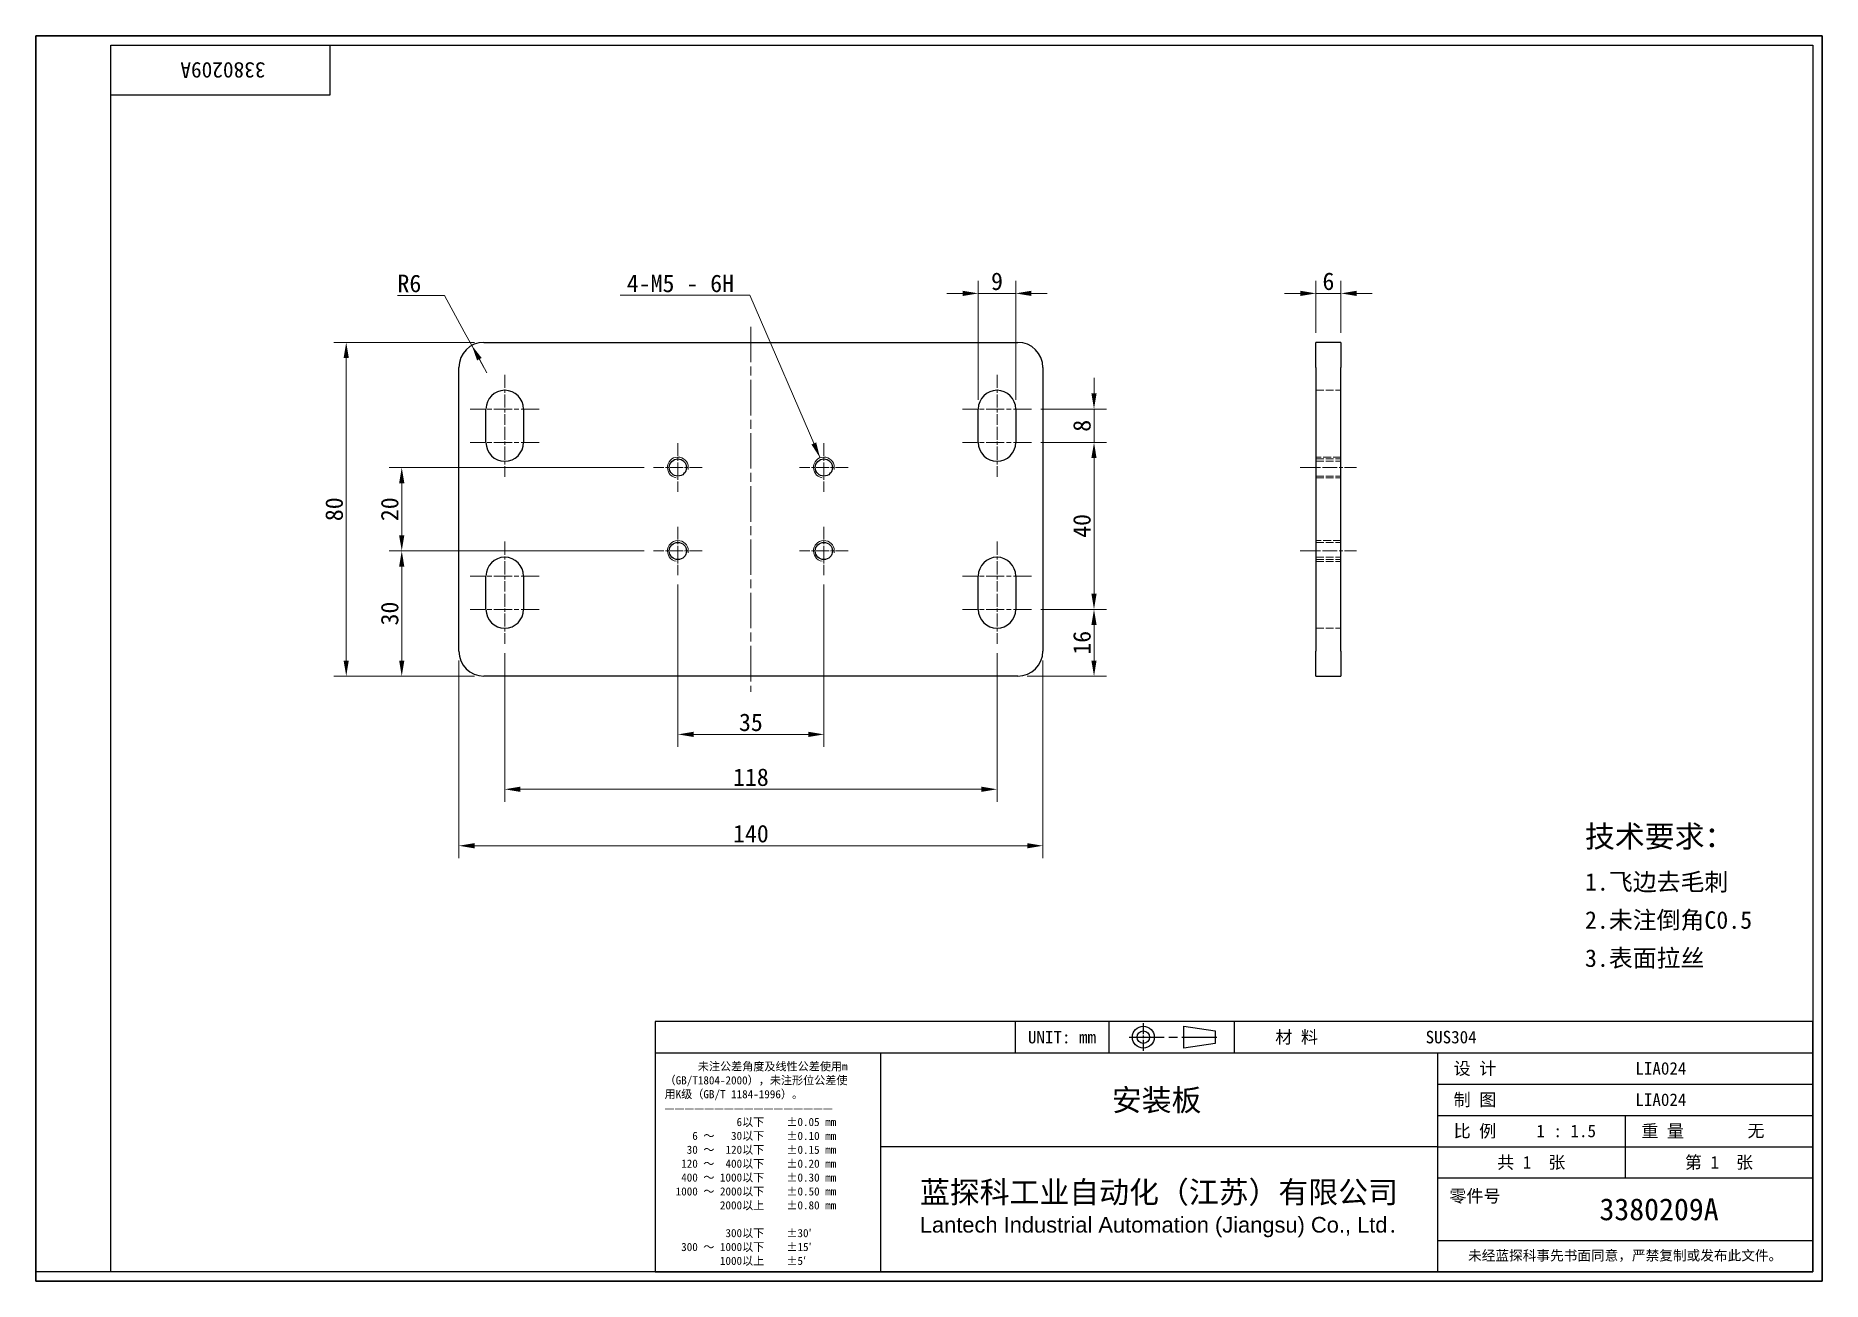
# Model space of a CAD drawing. Header units: millimetres. Extents: x 9 to 437, y 8 to 307.
import ezdxf
from ezdxf.enums import TextEntityAlignment as Align

# ---------------------------------------------------------------- set-up
doc = ezdxf.new("R2010")
doc.units = ezdxf.units.MM
doc.header["$LTSCALE"] = 1.5
doc.linetypes.add('CHAIN', pattern=[0.3543, 0.2362, -0.0295, 0.0591, -0.0295])
doc.linetypes.add('DASHED', pattern=[0.2067, 0.1654, -0.0413])
for name, color, linetype, lineweight in [('1', 7, 'Continuous', 18), ('可见 (ISO)', 7, 'Continuous', 25), ('可见窄的 (ISO)', 7, 'Continuous', 18), ('图框 (ISO)', 7, 'Continuous', 35), ('标题 (ISO)', 7, 'Continuous', 25)]:
    doc.layers.add(name, color=color, linetype=linetype, lineweight=lineweight)
for name, color, linetype, lineweight, true_color in [('中心标记 (ISO)', 1, 'CHAIN', 18, 0xff0000), ('中心线 (ISO)', 1, 'CHAIN', 18, 0xff0000), ('尺寸 (ISO)', 7, 'Continuous', 18, 0x008000), ('符号 (ISO)', 7, 'Continuous', 18, 0x008000), ('隐藏 (ISO)', 5, 'DASHED', 18, 0x0000ff)]:
    doc.layers.add(name, color=color, linetype=linetype, lineweight=lineweight, true_color=true_color)
doc.styles.add('文本样式164', font='SimSun.ttf')
doc.styles.add('文本样式165', font='SimSun.ttf')
doc.styles.add('文本样式74', font='SimSun.ttf')
doc.styles.add('最新国标', font='simfang.ttf')
doc.styles.add('注释文本 (ISO)', font='simfang.ttf')
doc.dimstyles.new('默认 (GB)', dxfattribs={"dimscale": 1.5, "dimtxt": 2.8, "dimasz": 2.5, "dimexe": 2, "dimexo": 1.5, "dimgap": 0.5, "dimtad": 1, "dimtoh": 1, "dimdsep": 46, "dimtxsty": '最新国标', "dimcen": 0.09, "dimdle": 10, "dimclrd": 256, "dimclre": 256, "dimclrt": 256, "dimaunit": 1, "dimadec": 3, "dimazin": 2, "dimtfac": 0.535714, "dimtdec": 3, "dimtmove": 0, "dimatfit": 3, "dimfxl": 0, "dimtolj": 1, "dimlwd": -1, "dimlwe": -1, "dimarcsym": 0})
doc.dimstyles.new('默认 (GB)$7', dxfattribs={"dimscale": 1.5, "dimtxt": 2.8, "dimasz": 2.5, "dimexe": 2, "dimexo": 1.5, "dimgap": 0.5, "dimtad": 1, "dimtoh": 1, "dimdsep": 46, "dimtxsty": '最新国标', "dimcen": 0.09, "dimdle": 10, "dimclrd": 256, "dimclre": 256, "dimclrt": 256, "dimaunit": 1, "dimadec": 3, "dimazin": 2, "dimtfac": 0.535714, "dimtdec": 3, "dimtmove": 0, "dimatfit": 3, "dimfxl": 0, "dimtolj": 1, "dimlwd": -1, "dimlwe": -1, "dimarcsym": 0})

# ---------------------------------------------------------------- blocks, each defined once
blk = doc.blocks.new('图框 最新国标')
at = {"layer": '图框 (ISO)'}
for p, q in [((6, 7), (6, 204.5)), ((6, 204.5), (291.5, 204.5)), ((291.5, 204.5), (291.5, 5.5)), ((6, 7), (6, 5.5)), ((6, 7), (6, 5.5)), ((291.5, 5.5), (6, 5.5))]:
    blk.add_line(p, q, dxfattribs=at)
at = {"layer": '图框 (ISO)', "color": 7, "linetype": 'Continuous', "lineweight": 25}
for p, q in [((18, 203), (290, 203)), ((18, 7), (18, 203)), ((18, 203), (290, 203)), ((53, 203), (53, 195)), ((290, 203), (290, 7)), ((290, 203), (290, 7)), ((53, 195), (18, 195)), ((290, 7), (6, 7)), ((290, 7), (18, 7))]:
    blk.add_line(p, q, dxfattribs=at)
at = {"layer": '图框 (ISO)', "style": '文本样式74'}
blk.add_attdef('零件代号_001', (42.72, 200.25), '', height=2.5, rotation=180, dxfattribs=at)
blk = doc.blocks.new('标题栏 最新国标')
at = {"layer": '标题 (ISO)'}
for p, q in [((381.98, -183.84), (196.98, -183.84)), ((196.98, -183.84), (196.98, -223.84)), ((254.48, -183.84), (254.48, -188.84)), ((269.48, -183.84), (269.48, -188.84)), ((281.48, -188.09), (281.48, -184.59)), ((281.48, -184.59), (286.48, -185.34)), ((286.48, -185.34), (286.48, -187.34)), ((289.48, -183.84), (289.48, -188.84)), ((381.98, -223.84), (381.98, -183.84)), ((383.48, -183.84), (383.48, -225.34)), ((286.48, -187.34), (281.48, -188.09)), ((196.98, -188.84), (381.98, -188.84)), ((232.98, -188.84), (232.98, -223.84)), ((321.98, -188.84), (321.98, -223.84)), ((321.98, -193.84), (381.98, -193.84)), ((321.98, -198.84), (381.98, -198.84)), ((351.98, -198.84), (351.98, -208.84)), ((321.98, -203.84), (232.98, -203.84)), ((321.98, -203.84), (381.98, -203.84)), ((321.98, -208.84), (381.98, -208.84)), ((321.98, -218.84), (381.98, -218.84)), ((196.98, -223.84), (381.98, -223.84)), ((383.48, -225.34), (196.98, -225.34))]:
    blk.add_line(p, q, dxfattribs=at)
at = {"layer": '标题 (ISO)', "linetype": 'CHAIN', "ltscale": 5.000333}
blk.add_line((274.98, -184.09), (274.98, -188.59), dxfattribs=at)
at = {"layer": '标题 (ISO)', "linetype": 'CHAIN', "ltscale": 15.834605}
blk.add_line((272.73, -186.34), (286.98, -186.34), dxfattribs=at)
at = {"layer": '标题 (ISO)'}
for radius in [1.75, 1]:
    blk.add_circle((274.98, -186.34), radius, dxfattribs=at)
at = {"layer": '1', "style": '文本样式164'}
for s, p in [('UNIT: mm', (261.98, -186.34)), ('材 料', (299.48, -186.34)), ('设 计', (327.98, -191.34)), ('制 图', (327.98, -196.34)), ('比 例', (327.98, -201.34)), ('重 量', (357.98, -201.34)), ('共 1  张', (336.98, -206.34)), ('第 1  张', (366.98, -206.34))]:
    blk.add_text(s, height=2, dxfattribs=at).set_placement(p, align=Align.MIDDLE_CENTER)
at = {"layer": '标题 (ISO)', "style": '注释文本 (ISO)'}
for s, insert, char_height, attachment_point, line_spacing_factor in [('\\fSimSun|b0|i0;{\\H1.3000;      未注公差角度及线性公差使用m\\P}\\fSimSun|b0|i0;{\\H1.3000;（GB/T1804-2000），未注形位公差使\\P}\\fSimSun|b0|i0;{\\H1.3000;用K级（GB/T 1184-1996）。\\P}\\fSimSun|b0|i0;{\\H1.3000;—————————————————\\P}\\fSimSun|b0|i0;{\\H1.3000;             6以下    ±0.05 mm\\P}\\fSimSun|b0|i0;{\\H1.3000;     6 ～   30以下    ±0.10 mm\\P}\\fSimSun|b0|i0;{\\H1.3000;    30 ～  120以下    ±0.15 mm\\P}\\fSimSun|b0|i0;{\\H1.3000;   120 ～  400以下    ±0.20 mm\\P}\\fSimSun|b0|i0;{\\H1.3000;   400 ～ 1000以下    ±0.30 mm\\P}\\fSimSun|b0|i0;{\\H1.3000;  1000 ～ 2000以下    ±0.50 mm\\P}\\fSimSun|b0|i0;{\\H1.3000;          2000以上    ±0.80 mm\\P}\\fSimSun|b0|i0;{\\H1.3000;\\P}\\fSimSun|b0|i0;{\\H1.3000;           300以下    ±30′\\P}\\fSimSun|b0|i0;{\\H1.3000;   300 ～ 1000以下    ±15′\\P}\\fSimSun|b0|i0;{\\H1.3000;          1000以上    ±5′}', (198.48, -206.63), 1.3, 4, 1.023913), ('{\\fMicrosoft YaHei|b0|i0|c134|p34;\\H1.75x;蓝探科工业自动化（江苏）有限公司\\P\\fArial|b0|i0|c0|p34;\\H0.71429x;Lantech Industrial Automation (Jiangsu) Co., Ltd\\fFangSong|b0|i0|c134|p49;.\\H1.15195x; }', (277.48, -213.84), 2, 5, 0.978695)]:
    blk.add_mtext(s, dxfattribs=dict(at, insert=insert, char_height=char_height, attachment_point=attachment_point, line_spacing_factor=line_spacing_factor))
at = {"layer": '标题 (ISO)', "attachment_point": 5, "style": '注释文本 (ISO)'}
for s, insert, char_height in [('\\fFangSong|b0|i0;零件号', (327.98, -211.84), 2), ('\\fSimSun|b0|i0;{\\H1.6000;未经蓝探科事先书面同意，严禁复制或发布此文件。}', (351.98, -221.34), 1.6)]:
    blk.add_mtext(s, dxfattribs=dict(at, insert=insert, char_height=char_height))
at = {"layer": '标题 (ISO)'}
for tag, p, height, style in [('材料_001', (320.09, -187.33), 2, '注释文本 (ISO)'), ('设计人_001', (353.61, -192.33), 2, '注释文本 (ISO)'), ('库存编号_001', (269.94, -198.13), 3.5, '文本样式165'), ('设计人_001', (353.61, -197.33), 2, '注释文本 (ISO)'), ('视图比例_001', (337.8, -202.33), 2, '注释文本 (ISO)'), ('质量\\P3;_001', (371.53, -202.3), 2, '注释文本 (ISO)'), ('零件代号_001', (347.87, -215.59), 3.5, '文本样式165')]:
    blk.add_attdef(tag, p, '', height=height, dxfattribs=dict(at, style=style))
blk = doc.blocks.new('*D5')
at = {"layer": 'Defpoints', "color": 0, "transparency": 16777216}
for p in [(162.93, 177.45), (197.93, 177.45), (197.93, 139.31)]:
    blk.add_point(p, dxfattribs=at)
at = {"layer": '尺寸 (ISO)', "color": 116, "true_color": 0x00803f, "transparency": 16777216}
for p, q in [((162.93, 175.2), (162.93, 136.31)), ((197.93, 175.2), (197.93, 136.31)), ((166.68, 139.31), (194.18, 139.31))]:
    blk.add_line(p, q, dxfattribs=at)
for points in [[(166.68, 139.94), (166.68, 138.69), (162.93, 139.31)], [(194.18, 139.94), (194.18, 138.69), (197.93, 139.31)]]:
    blk.add_solid(points, dxfattribs=at)
at = {"layer": '尺寸 (ISO)', "transparency": 16777216, "insert": (180.43, 142.18), "char_height": 4.2, "attachment_point": 5, "style": '最新国标'}
blk.add_mtext('\\A1;35', dxfattribs=at)
blk = doc.blocks.new('*D6')
at = {"layer": 'Defpoints', "color": 0, "transparency": 16777216}
for p in [(121.43, 161.02), (239.43, 161.02), (239.43, 126.16)]:
    blk.add_point(p, dxfattribs=at)
at = {"layer": '尺寸 (ISO)', "color": 116, "true_color": 0x00803f, "transparency": 16777216}
for p, q in [((121.43, 158.77), (121.43, 123.16)), ((239.43, 158.77), (239.43, 123.16)), ((125.18, 126.16), (235.68, 126.16))]:
    blk.add_line(p, q, dxfattribs=at)
for points in [[(125.18, 126.78), (125.18, 125.53), (121.43, 126.16)], [(235.68, 126.78), (235.68, 125.53), (239.43, 126.16)]]:
    blk.add_solid(points, dxfattribs=at)
at = {"layer": '尺寸 (ISO)', "transparency": 16777216, "insert": (180.43, 129.03), "char_height": 4.2, "attachment_point": 5, "style": '最新国标'}
blk.add_mtext('\\A1;118', dxfattribs=at)
blk = doc.blocks.new('*D7')
at = {"layer": 'Defpoints', "color": 0, "transparency": 16777216}
for p in [(110.43, 159.27), (250.43, 159.27), (250.43, 112.62)]:
    blk.add_point(p, dxfattribs=at)
at = {"layer": '尺寸 (ISO)', "color": 116, "true_color": 0x00803f, "transparency": 16777216}
for p, q in [((110.43, 157.02), (110.43, 109.62)), ((250.43, 157.02), (250.43, 109.62)), ((114.18, 112.62), (246.68, 112.62))]:
    blk.add_line(p, q, dxfattribs=at)
for points in [[(114.18, 113.25), (114.18, 112), (110.43, 112.62)], [(246.68, 113.25), (246.68, 112), (250.43, 112.62)]]:
    blk.add_solid(points, dxfattribs=at)
at = {"layer": '尺寸 (ISO)', "transparency": 16777216, "insert": (180.43, 115.5), "char_height": 4.2, "attachment_point": 5, "style": '最新国标'}
blk.add_mtext('\\A1;140', dxfattribs=at)
blk = doc.blocks.new('*D8')
at = {"layer": 'Defpoints', "color": 0, "transparency": 16777216}
for p in [(157.11, 183.27), (96.74, 153.27), (116.43, 153.27)]:
    blk.add_point(p, dxfattribs=at)
at = {"layer": '尺寸 (ISO)', "color": 116, "true_color": 0x00803f, "transparency": 16777216}
for p, q in [((154.86, 183.27), (93.74, 183.27)), ((96.74, 179.52), (96.74, 157.02)), ((114.18, 153.27), (93.74, 153.27))]:
    blk.add_line(p, q, dxfattribs=at)
for points in [[(96.11, 179.52), (97.36, 179.52), (96.74, 183.27)], [(96.11, 157.02), (97.36, 157.02), (96.74, 153.27)]]:
    blk.add_solid(points, dxfattribs=at)
at = {"layer": '尺寸 (ISO)', "transparency": 16777216, "insert": (93.86, 168.27), "char_height": 4.2, "attachment_point": 5, "rotation": 90, "style": '最新国标'}
blk.add_mtext('\\A1;30', dxfattribs=at)
blk = doc.blocks.new('*D9')
at = {"layer": 'Defpoints', "color": 0, "transparency": 16777216}
for p in [(157.11, 203.27), (96.74, 183.27), (157.11, 183.27)]:
    blk.add_point(p, dxfattribs=at)
at = {"layer": '尺寸 (ISO)', "color": 116, "true_color": 0x00803f, "transparency": 16777216}
for p, q in [((154.86, 203.27), (93.74, 203.27)), ((96.74, 199.52), (96.74, 187.02)), ((154.86, 183.27), (93.74, 183.27))]:
    blk.add_line(p, q, dxfattribs=at)
for points in [[(96.11, 199.52), (97.36, 199.52), (96.74, 203.27)], [(96.11, 187.02), (97.36, 187.02), (96.74, 183.27)]]:
    blk.add_solid(points, dxfattribs=at)
at = {"layer": '尺寸 (ISO)', "transparency": 16777216, "insert": (93.86, 193.27), "char_height": 4.2, "attachment_point": 5, "rotation": 90, "style": '最新国标'}
blk.add_mtext('\\A1;20', dxfattribs=at)
blk = doc.blocks.new('*D10')
at = {"layer": 'Defpoints', "color": 0, "transparency": 16777216}
for p in [(247.68, 169.27), (244.43, 153.27), (262.68, 153.27)]:
    blk.add_point(p, dxfattribs=at)
at = {"layer": '尺寸 (ISO)', "color": 116, "true_color": 0x00803f, "transparency": 16777216}
for p, q in [((249.93, 169.27), (265.68, 169.27)), ((262.68, 165.52), (262.68, 157.02)), ((246.68, 153.27), (265.68, 153.27))]:
    blk.add_line(p, q, dxfattribs=at)
for points in [[(262.05, 165.52), (263.3, 165.52), (262.68, 169.27)], [(262.05, 157.02), (263.3, 157.02), (262.68, 153.27)]]:
    blk.add_solid(points, dxfattribs=at)
at = {"layer": '尺寸 (ISO)', "transparency": 16777216, "insert": (259.8, 161.27), "char_height": 4.2, "attachment_point": 5, "rotation": 90, "style": '最新国标'}
blk.add_mtext('\\A1;16', dxfattribs=at)
blk = doc.blocks.new('*D11')
at = {"layer": 'Defpoints', "color": 0, "transparency": 16777216}
for p in [(247.68, 209.27), (247.68, 169.27), (262.68, 169.27)]:
    blk.add_point(p, dxfattribs=at)
at = {"layer": '尺寸 (ISO)', "color": 116, "true_color": 0x00803f, "transparency": 16777216}
for p, q in [((249.93, 209.27), (265.68, 209.27)), ((262.68, 205.52), (262.68, 173.02)), ((249.93, 169.27), (265.68, 169.27))]:
    blk.add_line(p, q, dxfattribs=at)
for points in [[(262.05, 205.52), (263.3, 205.52), (262.68, 209.27)], [(262.05, 173.02), (263.3, 173.02), (262.68, 169.27)]]:
    blk.add_solid(points, dxfattribs=at)
at = {"layer": '尺寸 (ISO)', "transparency": 16777216, "insert": (259.8, 189.27), "char_height": 4.2, "attachment_point": 5, "rotation": 90, "style": '最新国标'}
blk.add_mtext('\\A1;40', dxfattribs=at)
blk = doc.blocks.new('*D12')
at = {"layer": 'Defpoints', "color": 0, "transparency": 16777216}
for p in [(247.68, 217.27), (262.68, 217.27), (247.68, 209.27)]:
    blk.add_point(p, dxfattribs=at)
at = {"layer": '尺寸 (ISO)', "color": 116, "true_color": 0x00803f, "transparency": 16777216}
for p, q in [((262.68, 221.02), (262.68, 224.77)), ((249.93, 217.27), (265.68, 217.27)), ((262.68, 209.27), (262.68, 217.27)), ((249.93, 209.27), (265.68, 209.27)), ((262.68, 205.52), (262.68, 201.77))]:
    blk.add_line(p, q, dxfattribs=at)
for points in [[(262.05, 221.02), (263.3, 221.02), (262.68, 217.27)], [(262.05, 205.52), (263.3, 205.52), (262.68, 209.27)]]:
    blk.add_solid(points, dxfattribs=at)
at = {"layer": '尺寸 (ISO)', "transparency": 16777216, "insert": (259.8, 213.27), "char_height": 4.2, "attachment_point": 5, "rotation": 90, "style": '最新国标'}
blk.add_mtext('\\A1;8', dxfattribs=at)
blk = doc.blocks.new('*D13')
at = {"layer": 'Defpoints', "color": 0, "transparency": 16777216}
for p in [(243.93, 245), (234.93, 217.27), (243.93, 217.27)]:
    blk.add_point(p, dxfattribs=at)
at = {"layer": '尺寸 (ISO)', "color": 116, "true_color": 0x00803f, "transparency": 16777216}
for p, q in [((231.18, 245), (227.43, 245)), ((234.93, 219.52), (234.93, 248)), ((234.93, 245), (243.93, 245)), ((243.93, 219.52), (243.93, 248)), ((247.68, 245), (251.43, 245))]:
    blk.add_line(p, q, dxfattribs=at)
for points in [[(231.18, 245.63), (231.18, 244.38), (234.93, 245)], [(247.68, 245.63), (247.68, 244.38), (243.93, 245)]]:
    blk.add_solid(points, dxfattribs=at)
at = {"layer": '尺寸 (ISO)', "transparency": 16777216, "insert": (239.43, 247.88), "char_height": 4.2, "attachment_point": 5, "style": '最新国标'}
blk.add_mtext('\\A1;9', dxfattribs=at)
blk = doc.blocks.new('*D14')
at = {"layer": 'Defpoints', "color": 0, "transparency": 16777216}
for p in [(116.43, 233.27), (83.43, 153.27), (116.43, 153.27)]:
    blk.add_point(p, dxfattribs=at)
at = {"layer": '尺寸 (ISO)', "color": 116, "true_color": 0x00803f, "transparency": 16777216}
for p, q in [((114.18, 233.27), (80.43, 233.27)), ((83.43, 229.52), (83.43, 157.02)), ((114.18, 153.27), (80.43, 153.27))]:
    blk.add_line(p, q, dxfattribs=at)
for points in [[(82.8, 229.52), (84.05, 229.52), (83.43, 233.27)], [(82.8, 157.02), (84.05, 157.02), (83.43, 153.27)]]:
    blk.add_solid(points, dxfattribs=at)
at = {"layer": '尺寸 (ISO)', "transparency": 16777216, "insert": (80.55, 193.27), "char_height": 4.2, "attachment_point": 5, "rotation": 90, "style": '最新国标'}
blk.add_mtext('\\A1;80', dxfattribs=at)
blk = doc.blocks.new('*D15')
at = {"layer": 'Defpoints', "color": 0, "transparency": 16777216}
for p in [(113.54, 232.53), (116.43, 227.27)]:
    blk.add_point(p, dxfattribs=at)
at = {"layer": '尺寸 (ISO)', "color": 116, "true_color": 0x00803f, "transparency": 16777216}
for p, q in [((95.75, 244.49), (106.96, 244.49)), ((106.96, 244.49), (111.73, 235.81)), ((113.54, 232.53), (111.73, 235.81)), ((116.43, 227.27), (113.54, 232.53)), ((115.34, 229.24), (117.15, 225.95))]:
    blk.add_line(p, q, dxfattribs=at)
blk.add_solid([(115.89, 229.54), (114.8, 228.94), (113.54, 232.53)], dxfattribs=at)
at = {"layer": '尺寸 (ISO)', "transparency": 16777216, "insert": (98.57, 247.36), "char_height": 4.2, "attachment_point": 5, "style": '最新国标'}
blk.add_mtext('\\A1;R6', dxfattribs=at)
blk = doc.blocks.new('*D16')
at = {"layer": 'Defpoints', "color": 0, "transparency": 16777216}
for p in [(315.87, 245), (315.87, 233.27), (321.87, 233.27)]:
    blk.add_point(p, dxfattribs=at)
at = {"layer": '尺寸 (ISO)', "color": 116, "true_color": 0x00803f, "transparency": 16777216}
for p, q in [((312.12, 245), (308.37, 245)), ((315.87, 235.52), (315.87, 248)), ((321.87, 245), (315.87, 245)), ((321.87, 235.52), (321.87, 248)), ((325.62, 245), (329.37, 245))]:
    blk.add_line(p, q, dxfattribs=at)
for points in [[(312.12, 245.63), (312.12, 244.38), (315.87, 245)], [(325.62, 245.63), (325.62, 244.38), (321.87, 245)]]:
    blk.add_solid(points, dxfattribs=at)
at = {"layer": '尺寸 (ISO)', "transparency": 16777216, "insert": (318.87, 247.88), "char_height": 4.2, "attachment_point": 5, "style": '最新国标'}
blk.add_mtext('\\A1;6', dxfattribs=at)

msp = doc.modelspace()

# ---------------------------------------------------------------- linework, layer by layer
at = {"layer": '中心标记 (ISO)', "ltscale": 8.88956}
for p, q in [((121.4275, 225.5193), (121.4275, 213.5193)), ((239.4275, 225.5193), (239.4275, 213.5193)), ((121.4275, 213.0193), (121.4275, 201.0193)), ((239.4275, 213.0193), (239.4275, 201.0193)), ((121.4275, 185.5193), (121.4275, 173.5193)), ((239.4275, 185.5193), (239.4275, 173.5193)), ((121.4275, 173.0193), (121.4275, 161.0193)), ((239.4275, 173.0193), (239.4275, 161.0193))]:
    msp.add_line(p, q, dxfattribs=at)
at = {"layer": '中心标记 (ISO)', "ltscale": 12.223182}
for p, q in [((129.6775, 217.2693), (113.1775, 217.2693)), ((247.6775, 217.2693), (231.1775, 217.2693)), ((129.6775, 209.2693), (113.1775, 209.2693)), ((247.6775, 209.2693), (231.1775, 209.2693)), ((129.6775, 177.2693), (113.1775, 177.2693)), ((247.6775, 177.2693), (231.1775, 177.2693)), ((129.6775, 169.2693), (113.1775, 169.2693)), ((247.6775, 169.2693), (231.1775, 169.2693))]:
    msp.add_line(p, q, dxfattribs=at)
at = {"layer": '中心标记 (ISO)', "ltscale": 8.618424}
for p, q in [((162.9275, 209.0863), (162.9275, 197.4523)), ((197.9275, 209.0863), (197.9275, 197.4523)), ((168.7445, 203.2693), (157.1105, 203.2693)), ((203.7445, 203.2693), (192.1105, 203.2693)), ((162.9275, 189.0863), (162.9275, 177.4523)), ((197.9275, 189.0863), (197.9275, 177.4523)), ((168.7445, 183.2693), (157.1105, 183.2693)), ((203.7445, 183.2693), (192.1105, 183.2693))]:
    msp.add_line(p, q, dxfattribs=at)
at = {"layer": '中心线 (ISO)', "ltscale": 23.990969}
msp.add_line((180.4275, 237.0193), (180.4275, 149.5193), dxfattribs=at)
at = {"layer": '中心线 (ISO)', "ltscale": 10.000767}
for p, q in [((312.1197, 203.2693), (325.6197, 203.2693)), ((312.1197, 183.2693), (325.6197, 183.2693))]:
    msp.add_line(p, q, dxfattribs=at)
at = {"layer": '可见 (ISO)'}
for p, q in [((116.4275, 233.2693), (244.4275, 233.2693)), ((315.8697, 227.2693), (315.8697, 233.2693)), ((321.8697, 233.2693), (315.8697, 233.2693)), ((321.8697, 233.2693), (321.8697, 227.2693)), ((110.4275, 159.2693), (110.4275, 227.2693)), ((250.4275, 227.2693), (250.4275, 159.2693)), ((315.8697, 227.2693), (315.8697, 159.2693)), ((321.8697, 159.2693), (321.8697, 227.2693)), ((116.9275, 209.2693), (116.9275, 217.2693)), ((125.9275, 217.2693), (125.9275, 209.2693)), ((234.9275, 209.2693), (234.9275, 217.2693)), ((243.9275, 217.2693), (243.9275, 209.2693)), ((116.9275, 169.2693), (116.9275, 177.2693)), ((125.9275, 177.2693), (125.9275, 169.2693)), ((234.9275, 169.2693), (234.9275, 177.2693)), ((243.9275, 177.2693), (243.9275, 169.2693)), ((315.8697, 153.2693), (315.8697, 159.2693)), ((321.8697, 159.2693), (321.8697, 153.2693)), ((244.4275, 153.2693), (116.4275, 153.2693)), ((315.8697, 153.2693), (321.8697, 153.2693))]:
    msp.add_line(p, q, dxfattribs=at)
for centre in [(162.9275, 203.2693), (197.9275, 203.2693), (162.9275, 183.2693), (197.9275, 183.2693)]:
    msp.add_circle(centre, 2.067, dxfattribs=at)
for centre, radius, start, end in [((116.4275, 227.2693), 6, 90, 180), ((244.4275, 227.2693), 6, 0, 90), ((121.4275, 217.2693), 4.5, 0, 180), ((239.4275, 217.2693), 4.5, 0, 180), ((121.4275, 209.2693), 4.5, 180, 0), ((239.4275, 209.2693), 4.5, 180, 0), ((121.4275, 177.2693), 4.5, 0, 180), ((239.4275, 177.2693), 4.5, 0, 180), ((121.4275, 169.2693), 4.5, 180, 0), ((239.4275, 169.2693), 4.5, 180, 0), ((116.4275, 159.2693), 6, 180, 270), ((244.4275, 159.2693), 6, 270, 0)]:
    msp.add_arc(centre, radius, start, end, dxfattribs=at)
at = {"layer": '可见窄的 (ISO)'}
for centre in [(162.9275, 203.2693), (197.9275, 203.2693), (162.9275, 183.2693), (197.9275, 183.2693)]:
    msp.add_arc(centre, 2.5, 350, 260, dxfattribs=at)
at = {"layer": '隐藏 (ISO)', "ltscale": 7.618686}
for p, q in [((315.8697, 221.7693), (321.8697, 221.7693)), ((321.8697, 205.7693), (315.8697, 205.7693)), ((315.8697, 205.3363), (321.8697, 205.3363)), ((315.8697, 204.7693), (321.8697, 204.7693)), ((315.8697, 201.2023), (321.8697, 201.2023)), ((315.8697, 200.7693), (321.8697, 200.7693)), ((321.8697, 185.7693), (315.8697, 185.7693)), ((315.8697, 185.3363), (321.8697, 185.3363)), ((315.8697, 181.7693), (321.8697, 181.7693)), ((315.8697, 181.2023), (321.8697, 181.2023)), ((315.8697, 180.7693), (321.8697, 180.7693)), ((315.8697, 164.7693), (321.8697, 164.7693))]:
    msp.add_line(p, q, dxfattribs=at)

# ---------------------------------------------------------------- block references
at = {"xscale": 1.5, "yscale": 1.5, "zscale": 1.5}
msp.add_blockref('图框 最新国标', (0, 0), dxfattribs=at).add_auto_attribs({'零件代号_001': '3380209A'})
ref = msp.add_blockref('标题栏 最新国标', (-137.9738, 346.2664), dxfattribs=dict(xscale=1.5, yscale=1.5, zscale=1.5))
ref.add_attrib('零件代号_001', '3380209A', (383.8366, 22.875), dxfattribs={"layer": '标题 (ISO)', "height": 5.25, "style": '文本样式165'})
ref.add_attrib('库存编号_001', '安装板', (266.9434, 49.0663), dxfattribs={"layer": '标题 (ISO)', "height": 5.25, "style": '文本样式165'})
ref.add_attrib('质量\\P3;_001', '无', (419.3143, 42.81), dxfattribs={"layer": '标题 (ISO)', "height": 3, "style": '注释文本 (ISO)'})
ref.add_attrib('视图比例_001', '1 : 1.5', (368.7257, 42.7757), dxfattribs={"layer": '标题 (ISO)', "height": 3, "style": '注释文本 (ISO)'})
ref.add_attrib('设计人_001', 'LIA024', (392.4429, 57.7671), dxfattribs={"layer": '标题 (ISO)', "height": 3, "style": '注释文本 (ISO)'})
ref.add_attrib('设计人_001', 'LIA024', (392.4429, 50.2671), dxfattribs={"layer": '标题 (ISO)', "height": 3, "style": '注释文本 (ISO)'})
ref.add_attrib('材料_001', 'SUS304', (342.1671, 65.2671), dxfattribs={"layer": '标题 (ISO)', "height": 3, "style": '注释文本 (ISO)'})

# ---------------------------------------------------------------- texts
at = {"layer": '符号 (ISO)'}
for s, insert, char_height, width, attachment_point, line_spacing_factor, style in [('4-M5 - 6H', (176.3891, 245.2395), 4.2, 28.577685, 9, 0.49, '最新国标'), ('{\\H1.75x;技术要求：\\H0.8x;\\P1.飞边去毛刺\\P2.未注倒角C0.5\\P3.表面拉丝}', (380.3709, 100.3144), 3, 44.014034, 4, 1.305367, '注释文本 (ISO)')]:
    msp.add_mtext(s, dxfattribs=dict(at, insert=insert, char_height=char_height, width=width, attachment_point=attachment_point, line_spacing_factor=line_spacing_factor, style=style))

# ---------------------------------------------------------------- dimensions: what is measured, and where the dimension line sits
at = {"layer": '尺寸 (ISO)', "color": 116, "true_color": 0x00803f}
dim = msp.add_radius_dim(center=(116.4275, 227.2693), mpoint=(113.5377, 232.5275), dimstyle='默认 (GB)', override={"dimgap": 0.5, "dimtih": 1, "dimdec": 2, "dimlfac": 1, "dimcen": 0, "dimtol": 0, "dimlim": 0, "dimtp": 0, "dimtm": 0, "dimtdec": 3}, dxfattribs=at)
dim.commit()
dim.dimension.update_dxf_attribs({"geometry": '*D15', "text_midpoint": (98.5693, 244.4904), "dimtype": 164})
dim = msp.add_linear_dim(base=(243.9275, 245.0023), p1=(234.9275, 217.2693), p2=(243.9275, 217.2693), dimstyle='默认 (GB)', override={"dimgap": 0.5, "dimtoh": 0, "dimdec": 2, "dimtol": 0, "dimlim": 0, "dimtp": 0, "dimtm": 0, "dimtdec": 3, "dimtofl": 1, "dimatfit": 1}, dxfattribs=at)
dim.commit()
dim.dimension.update_dxf_attribs({"geometry": '*D13', "text_midpoint": (239.4275, 245.0023), "dimtype": 160})
for base, p1, p2, angle, override, picture, middle in [((315.8697, 245.0023), (321.8697, 233.2693), (315.8697, 233.2693), 180, {"dimgap": 0.5, "dimtoh": 0, "dimdec": 2, "dimtol": 0, "dimlim": 0, "dimtp": 0, "dimtm": 0, "dimtdec": 3, "dimtofl": 1, "dimatfit": 1}, '*D16', (318.8697, 245.0023)), ((83.4275, 153.2693), (116.4275, 233.2693), (116.4275, 153.2693), 270, {"dimgap": 0.5, "dimtoh": 0, "dimdec": 2, "dimtol": 0, "dimlim": 0, "dimtp": 0, "dimtm": 0, "dimtdec": 3, "dimtofl": 0, "dimatfit": 1}, '*D14', (83.4275, 193.2693)), ((262.6775, 217.2693), (247.6775, 209.2693), (247.6775, 217.2693), 90, {"dimgap": 0.5, "dimtoh": 0, "dimdec": 2, "dimtol": 0, "dimlim": 0, "dimtp": 0, "dimtm": 0, "dimtdec": 3, "dimtofl": 1, "dimatfit": 1}, '*D12', (262.6775, 213.2693)), ((262.6775, 169.2693), (247.6775, 209.2693), (247.6775, 169.2693), 90, {"dimgap": 0.5, "dimtoh": 0, "dimdec": 2, "dimtol": 0, "dimlim": 0, "dimtp": 0, "dimtm": 0, "dimtdec": 3, "dimtofl": 0, "dimatfit": 1}, '*D11', (262.6775, 189.2693)), ((96.738, 183.2693), (157.1105, 203.2693), (157.1105, 183.2693), 90, {"dimgap": 0.5, "dimtoh": 0, "dimdec": 2, "dimtol": 0, "dimlim": 0, "dimtp": 0, "dimtm": 0, "dimtdec": 3, "dimtofl": 0, "dimatfit": 1}, '*D9', (96.738, 193.2693)), ((96.738, 153.2693), (157.1105, 183.2693), (116.4275, 153.2693), 90, {"dimgap": 0.5, "dimtoh": 0, "dimdec": 2, "dimtol": 0, "dimlim": 0, "dimtp": 0, "dimtm": 0, "dimtdec": 3, "dimtofl": 0, "dimatfit": 1}, '*D8', (96.738, 168.2693)), ((197.9275, 139.3107), (162.9275, 177.4523), (197.9275, 177.4523), 180, {"dimgap": 0.5, "dimtoh": 0, "dimdec": 2, "dimtol": 0, "dimlim": 0, "dimtp": 0, "dimtm": 0, "dimtdec": 3, "dimtofl": 0, "dimatfit": 1}, '*D5', (180.4275, 139.3107)), ((262.6775, 153.2693), (247.6775, 169.2693), (244.4275, 153.2693), 90, {"dimgap": 0.5, "dimtoh": 0, "dimdec": 2, "dimtol": 0, "dimlim": 0, "dimtp": 0, "dimtm": 0, "dimtdec": 3, "dimtofl": 0, "dimatfit": 1}, '*D10', (262.6775, 161.2693)), ((250.4275, 112.6215), (110.4275, 159.2693), (250.4275, 159.2693), 180, {"dimgap": 0.5, "dimtoh": 0, "dimdec": 2, "dimtol": 0, "dimlim": 0, "dimtp": 0, "dimtm": 0, "dimtdec": 3, "dimtofl": 0, "dimatfit": 1}, '*D7', (180.4275, 112.6215)), ((239.4275, 126.1595), (121.4275, 161.0193), (239.4275, 161.0193), 180, {"dimgap": 0.5, "dimtoh": 0, "dimdec": 2, "dimtol": 0, "dimlim": 0, "dimtp": 0, "dimtm": 0, "dimtdec": 3, "dimtofl": 0, "dimatfit": 1}, '*D6', (180.4275, 126.1595))]:
    dim = msp.add_linear_dim(base=base, p1=p1, p2=p2, angle=angle, dimstyle='默认 (GB)', override=override, dxfattribs=at)
    dim.commit()
    dim.dimension.update_dxf_attribs({"geometry": picture, "text_midpoint": middle, "dimtype": 160})

# ---------------------------------------------------------------- leaders
at = {"layer": '符号 (ISO)', "annotation_type": 0, "has_hookline": 1, "hookline_direction": 1, "text_width": 27.312}
msp.add_leader([(197.0088, 205.5943), (180.1391, 244.5395), (176.3891, 244.5395)], dimstyle='默认 (GB)$7', override={"dimgap": 0, "dimtad": 1}, dxfattribs=at)

doc.saveas('drawing.dxf')
